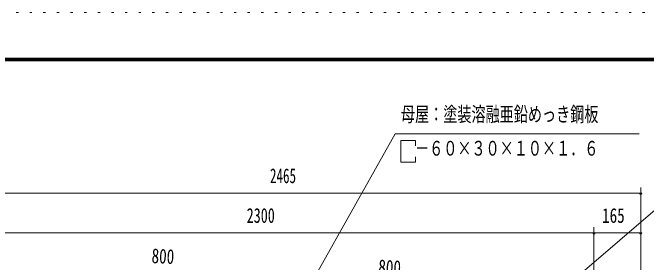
# Model space of a CAD drawing. Units: millimetres, scale not verified. Extents: x -25898 to 25908, y -10500 to 10500.
# Drawn here: x 16338 to 21920, y 8298 to 10500 of the extents above; entities that cross this region are included whole.
import ezdxf
from ezdxf.enums import TextEntityAlignment as Align

# ---------------------------------------------------------------- set-up
doc = ezdxf.new("R2010")
doc.units = ezdxf.units.MM
doc.header["$LTSCALE"] = 40
doc.linetypes.add('USER4', pattern=[3, 0.5, -2.5])
for name, color, linetype, lineweight in [('0-A_2-52DIM', 3, 'Continuous', 18), ('0-C_F-F1PAPER', 5, 'Continuous', 18), ('0-D_F-E_J_ADD', 5, 'USER4', 18)]:
    doc.layers.add(name, color=color, linetype=linetype, lineweight=lineweight)
doc.styles.add('ＭＳ ゴシック', font='')
doc.styles.get('ＭＳ ゴシック').set_extended_font_data('MS Gothic')

msp = doc.modelspace()

# ---------------------------------------------------------------- linework, layer by layer
at = {"layer": '0-A_2-52DIM'}
for p, q in [((19887.06, 9373.9), (19887.06, 9327.09)), ((21870.78, 8957.47), (21870.78, 6689.9)), ((15708.28, 8907.46), (21870.78, 8907.46)), ((21880.78, 8907.46), (21860.78, 8907.46)), ((21458.28, 6811.43), (21458.28, 8607.47)), ((21870.78, 8557.46), (15708.28, 8557.46)), ((21468.28, 8557.46), (21448.28, 8557.46)), ((21880.78, 8557.46), (21860.78, 8557.46))]:
    msp.add_line(p, q, dxfattribs=at)
for points in [[(18640.09, 7533.64), (19708.28, 9432.47), (21858.28, 9432.47)], [(19887.06, 9373.9), (19758.28, 9373.9), (19758.28, 9182.47), (19887.06, 9182.47), (19887.06, 9229.29)], [(20674.24, 7623.33), (22183.14, 8919.93), (24183.14, 8919.93)]]:
    msp.add_lwpolyline(points, dxfattribs=at)
for centre in [(21870.78, 8907.46), (21458.28, 8557.46), (21870.78, 8557.46)]:
    msp.add_arc(centre, 10, 180, 0, dxfattribs=at)
at = {"layer": '0-C_F-F1PAPER'}
for points in [[(25407.78, -10000), (-3292.22, -10000), (-3292.22, 10100), (25407.78, 10100)], [(25405.28, -9997.5), (-3289.72, -9997.5), (-3289.72, 10097.5), (25405.28, 10097.5)], [(25402.78, -9995), (25402.78, 10095), (-3287.22, 10095), (-3287.22, -9995)], [(25400.28, -9992.5), (-3284.72, -9992.5), (-3284.72, 10092.5), (25400.28, 10092.5)], [(25397.78, -9990), (25397.78, 10090), (-3282.22, 10090), (-3282.22, -9990)], [(25395.28, -9987.5), (-3279.72, -9987.5), (-3279.72, 10087.5), (25395.28, 10087.5)], [(25392.78, -9985), (25392.78, 10085), (-3277.22, 10085), (-3277.22, -9985)], [(25390.28, -9982.5), (-3274.72, -9982.5), (-3274.72, 10082.5), (25390.28, 10082.5)], [(25387.78, -9980), (-3272.22, -9980), (-3272.22, 10080), (25387.78, 10080)], [(25385.28, -9977.5), (-3269.72, -9977.5), (-3269.72, 10077.5), (25385.28, 10077.5)], [(25382.78, -9975), (25382.78, 10075), (-3267.22, 10075), (-3267.22, -9975)]]:
    msp.add_lwpolyline(points, close=True, dxfattribs=at)
at = {"layer": '0-D_F-E_J_ADD'}
msp.add_lwpolyline([(25907.78, -10500), (-3792.22, -10500), (-3792.22, 10500), (25907.78, 10500)], close=True, dxfattribs=at)

# ---------------------------------------------------------------- texts
at = {"layer": '0-A_2-52DIM', "color": 7, "style": 'ＭＳ ゴシック'}
for s, width, p in [('母屋：塗装溶融亜鉛めっき鋼板', 0.7, (19758.28, 9500.23)), ('\u3000－６０×３０×１０×１．６', 0.7, (19758.28, 9200.23)), ('2465', 0.65, (18604.2, 8957.46)), ('2300', 0.7, (18399.34, 8607.46)), ('165', 0.75, (21530.64, 8607.47))]:
    msp.add_text(s, height=130.2, dxfattribs=dict(at, width=width)).set_placement(p, align=Align.BOTTOM_LEFT)
at = {"layer": '0-A_2-52DIM', "color": 7, "style": 'ＭＳ ゴシック', "width": 0.75}
for p in [(17557.06, 8253.41), (19554.67, 8155.71)]:
    msp.add_text('800', height=130.2, rotation=357.2, dxfattribs=at).set_placement(p, align=Align.BOTTOM_LEFT)

doc.saveas('drawing.dxf')
